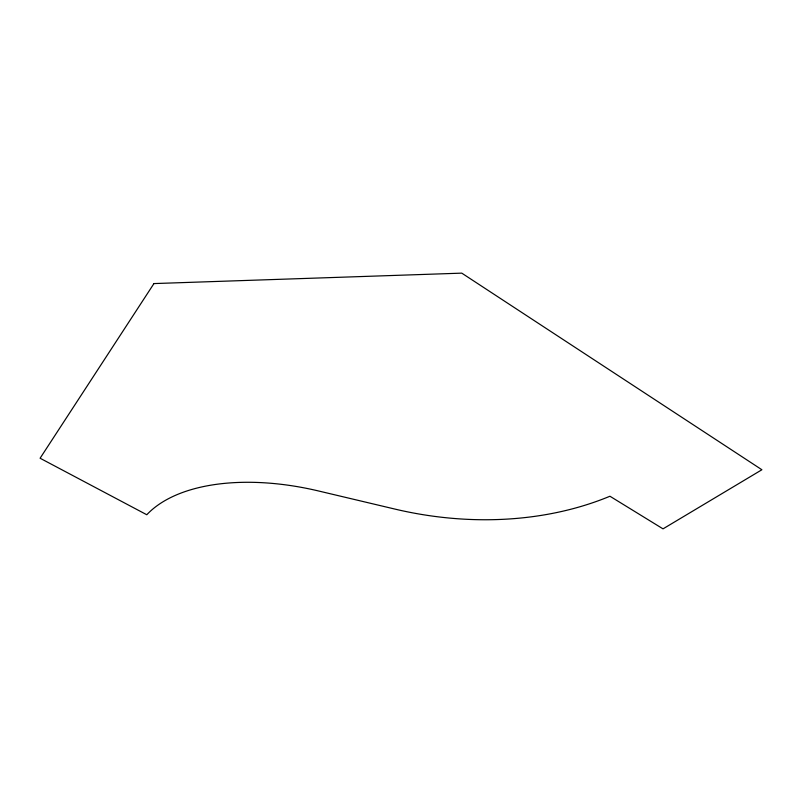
<?xml version="1.0" encoding="UTF-8"?>
<svg xmlns="http://www.w3.org/2000/svg" width="802" height="802" viewBox="0 0 802 802"><rect width="100%" height="100%" fill="white"/><g stroke="black" fill="none" stroke-linecap="round" stroke-linejoin="round"><path stroke-width="1.2" d="M153.944 283.577L40.1 458.233L146.786 514.744A184.26 98.065 16.8 0 1 318.204 490.894L394.694 509.029A300.068 223.136 14.7 0 0 609.941 496.237L663.023 528.859L761.9 469.751L461.772 273.141L153.944 283.577"/></g></svg>
